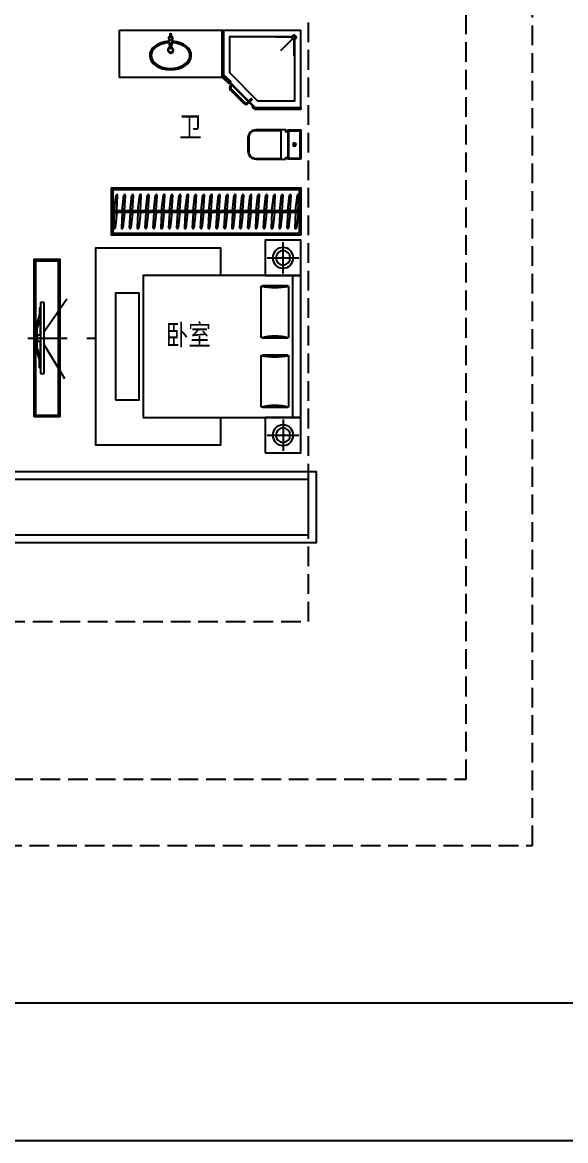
# Model space of a CAD drawing. Extents: x 9028 to 51035, y 9955 to 39655.
# Drawn here: x 29080 to 35972, y 9955 to 24141 of the extents above; entities that cross this region are included whole.
import ezdxf

# ---------------------------------------------------------------- set-up
doc = ezdxf.new("R2010")
doc.units = 0
doc.header["$LTSCALE"] = 1000
doc.header["$MEASUREMENT"] = 0
doc.set_wipeout_variables(frame=1)
for name, pattern in [('DASH', [0.35, 0.25, -0.1]), ('DASHED', [0.75, 0.5, -0.25]), ('M-HIDDEN', [1.875, 1.25, -0.625])]:
    doc.linetypes.add(name, pattern=pattern)
for name, color, linetype in [('A-PUB_TITLE', 4, 'Continuous'), ('AE-FURN-MOVE', 165, 'Continuous'), ('PUB_TEXT', 7, 'Continuous'), ('WALL', 9, 'Continuous')]:
    doc.layers.add(name, color=color, linetype=linetype)
doc.layers.add('辅助线', color=8, linetype='DASH', plot=False)
doc.styles.add('黑体', font='simhei.ttf', dxfattribs={"width": 0.8})
pattern_1 = [(0, (-2237.1254, -118.3735), (1.875, 1.08253175), [1.25, -2.5]), (120, (-2237.1254, -118.3735), (-1.875, 1.08253176), [1.25, -2.5]), (60, (-2237.1254, -118.3735), (4e-09, 2.1650635), [-2.5, 1.25])]
pattern_2 = [(90, (-2302.3204, -177.7997), (-1.125, 2e-16), []), (90, (-2301.9454, -177.4247), (-1.125, 2e-16), [])]
pattern_3 = [(90, (1432.9199, -3357.579), (-1.08253175, 1.875), [1.25, -2.5]), (210, (1432.9199, -3357.579), (-1.08253176, -1.875), [1.25, -2.5]), (150, (1432.9199, -3357.579), (-2.1650635, 4e-09), [-2.5, 1.25])]
pattern_4 = [(315, (-2746.5922, 1536.9037), (2.09129076, -0.56035967), [1.25, -2.5]), (75, (-2746.5922, 1536.9037), (-0.56035967, 2.09129076), [1.25, -2.5]), (15, (-2746.5922, 1536.9037), (1.5309311, 1.5309311), [-2.5, 1.25])]

# ---------------------------------------------------------------- blocks, each defined once
blk = doc.blocks.new('海龙工具_洗盆')
at = {"color": 8}
blk.add_lwpolyline([(10, -35), (10, -4, 0.376297), (-11, -4), (-11, -34, -0.272573)], format="xyb", close=True, dxfattribs=at)
for points in [[(-11, -27, 0.271653), (-29, -49), (-15, -165, 0.760816), (14, -165), (27, -49, 0.255599), (10, -28)], [(26, -62, 0.726092), (-27, -63)], [(-24, -94, 0.023079), (-8, -143, 0.427088), (7, -143, 0.023079), (22, -94)]]:
    blk.add_lwpolyline(points, format="xyb", dxfattribs=at)
blk.add_lwpolyline([(24, -71), (-1, -80), (-26, -71)], dxfattribs=at)
blk.add_circle((-1, -207), 27, dxfattribs=at)
blk.add_arc((-1, -207), 35.6, 105.7254, 73.6041, dxfattribs=at)
blk.add_ellipse((-2, -274), major_axis=(-264, -1), ratio=0.685587, start_param=-1.488972, end_param=4.621616)
blk.add_ellipse((-2, -274), major_axis=(246, 1), ratio=0.663308, start_param=1.649511, end_param=7.763959, dxfattribs=at)
blk = doc.blocks.new('*U74')
blk.add_lwpolyline([(0, 0), (1300, 0), (1300, -600), (0, -600)], close=True)
blk.add_blockref('海龙工具_洗盆', (650, -46))
blk = doc.blocks.new('A$C754C7141')
for p, q in [((0, 20), (0, 640)), ((0, 20), (0, 640)), ((0, 20), (0, 640)), ((20, 660), (336, 660)), ((20, 660), (336, 660)), ((20, 660), (336, 660)), ((356, 640), (356, 20)), ((356, 640), (356, 20)), ((356, 640), (356, 20)), ((336, 0), (20, 0)), ((336, 0), (20, 0)), ((336, 0), (20, 0))]:
    blk.add_line(p, q)
for centre, radius, start, end in [((20, 640), 20, 90, 180), ((20, 640), 20, 90, 180), ((20, 640), 20, 90, 180), ((178, 1402), 768, 257.0583, 282.9417), ((178, 1402), 768, 257.0583, 282.9417), ((178, 1402), 768, 257.0583, 282.9417), ((336, 640), 20, 0, 90), ((336, 640), 20, 0, 90), ((336, 640), 20, 0, 90), ((20, 20), 20, 180, 270), ((20, 20), 20, 180, 270), ((20, 20), 20, 180, 270), ((178, -742), 768, 77.0583, 102.9417), ((178, -742), 768, 77.0583, 102.9417), ((178, -742), 768, 77.0583, 102.9417), ((336, 20), 20, 270, 0), ((336, 20), 20, 270, 0), ((336, 20), 20, 270, 0)]:
    blk.add_arc(centre, radius, start, end)
blk = doc.blocks.new('*U71')
for p, q in [((-1125, -425), (-1125, -25)), ((-900, -100), (900, -100)), ((1125, -425), (1125, -25)), ((-925, -225), (-1325, -225)), ((925, -225), (1325, -225))]:
    blk.add_line(p, q)
for points in [[(-900, -2000), (-900, 0), (900, 0), (900, -2000)], [(900, -450), (900, 0), (1350, 0), (1350, -450)], [(-1350, -450), (-1350, 0), (-900, 0), (-900, -450)], [(-675, -2350), (-675, -2050), (675, -2050), (675, -2350)]]:
    blk.add_lwpolyline(points, close=True)
blk.add_lwpolyline([(-900, -1020), (-1250, -1020), (-1250, -2600), (1250, -2600), (1250, -1020), (900, -1020)])
for centre, radius in [((-1125, -225), 131), ((-1125, -225), 91.6), ((1125, -225), 131), ((1125, -225), 91.6)]:
    blk.add_circle(centre, radius)
at = {"rotation": 90}
for p in [(-110, -506), (770, -506)]:
    blk.add_blockref('A$C754C7141', p, dxfattribs=at)
blk = doc.blocks.new('*U72')
blk.add_wipeout([(0, 0), (0, 600), (2400, 600), (2400, 0)])
at = {"color": 8}
for p, q in [((35, 314), (56, 507)), ((65, 314), (76, 505)), ((135, 314), (156, 507)), ((165, 314), (176, 505)), ((235, 314), (256, 507)), ((265, 314), (276, 505)), ((335, 314), (356, 507)), ((365, 314), (376, 505)), ((435, 314), (456, 507)), ((465, 314), (476, 505)), ((535, 314), (556, 507)), ((565, 314), (576, 505)), ((635, 314), (656, 507)), ((665, 314), (676, 505)), ((735, 314), (756, 507)), ((765, 314), (776, 505)), ((835, 314), (856, 507)), ((865, 314), (876, 505)), ((935, 314), (956, 507)), ((965, 314), (976, 505)), ((1035, 314), (1056, 507)), ((1065, 314), (1076, 505)), ((1135, 314), (1156, 507)), ((1165, 314), (1176, 505)), ((1235, 314), (1256, 507)), ((1265, 314), (1276, 505)), ((1335, 314), (1356, 507)), ((1365, 314), (1376, 505)), ((1435, 314), (1456, 507)), ((1465, 314), (1476, 505)), ((1535, 314), (1556, 507)), ((1565, 314), (1576, 505)), ((1635, 314), (1656, 507)), ((1665, 314), (1676, 505)), ((1735, 314), (1756, 507)), ((1765, 314), (1776, 505)), ((1835, 314), (1856, 507)), ((1865, 314), (1876, 505)), ((1935, 314), (1956, 507)), ((1965, 314), (1976, 505)), ((2035, 314), (2056, 507)), ((2065, 314), (2076, 505)), ((2135, 314), (2156, 507)), ((2165, 314), (2176, 505)), ((2235, 314), (2256, 507)), ((2265, 314), (2276, 505)), ((2335, 314), (2356, 507)), ((2365, 314), (2376, 505)), ((20, 315), (25, 315)), ((20, 285), (25, 285)), ((35, 286), (23, 95)), ((25, 310), (2375, 310)), ((25, 290), (2375, 290)), ((35, 314), (48, 314)), ((48, 286), (35, 286)), ((65, 286), (43, 93)), ((48, 317), (52, 317)), ((48, 317), (48, 283)), ((52, 317), (52, 283)), ((52, 314), (65, 314)), ((65, 286), (52, 286)), ((135, 286), (123, 95)), ((135, 314), (148, 314)), ((148, 286), (135, 286)), ((165, 286), (143, 93)), ((148, 317), (152, 317)), ((148, 317), (148, 283)), ((152, 317), (152, 283)), ((152, 314), (165, 314)), ((165, 286), (152, 286)), ((235, 286), (223, 95)), ((235, 314), (248, 314)), ((248, 286), (235, 286)), ((265, 286), (243, 93)), ((248, 317), (252, 317)), ((248, 317), (248, 283)), ((252, 317), (252, 283)), ((252, 314), (265, 314)), ((265, 286), (252, 286)), ((335, 286), (323, 95)), ((335, 314), (348, 314)), ((348, 286), (335, 286)), ((365, 286), (343, 93)), ((348, 317), (352, 317)), ((348, 317), (348, 283)), ((352, 317), (352, 283)), ((352, 314), (365, 314)), ((365, 286), (352, 286)), ((435, 286), (423, 95)), ((435, 314), (448, 314)), ((448, 286), (435, 286)), ((465, 286), (443, 93)), ((448, 317), (452, 317)), ((448, 317), (448, 283)), ((452, 317), (452, 283)), ((452, 314), (465, 314)), ((465, 286), (452, 286)), ((535, 286), (523, 95)), ((535, 314), (548, 314)), ((548, 286), (535, 286)), ((565, 286), (543, 93)), ((548, 317), (552, 317)), ((548, 317), (548, 283)), ((552, 317), (552, 283)), ((552, 314), (565, 314)), ((565, 286), (552, 286)), ((635, 286), (623, 95)), ((635, 314), (648, 314)), ((648, 286), (635, 286)), ((665, 286), (643, 93)), ((648, 317), (652, 317)), ((648, 317), (648, 283)), ((652, 317), (652, 283)), ((652, 314), (665, 314)), ((665, 286), (652, 286)), ((735, 286), (723, 95)), ((735, 314), (748, 314)), ((748, 286), (735, 286)), ((765, 286), (743, 93)), ((748, 317), (752, 317)), ((748, 317), (748, 283)), ((752, 317), (752, 283)), ((752, 314), (765, 314)), ((765, 286), (752, 286)), ((835, 286), (823, 95)), ((835, 314), (848, 314)), ((848, 286), (835, 286)), ((865, 286), (843, 93)), ((848, 317), (852, 317)), ((848, 317), (848, 283)), ((852, 317), (852, 283)), ((852, 314), (865, 314)), ((865, 286), (852, 286)), ((935, 286), (923, 95)), ((935, 314), (948, 314)), ((948, 286), (935, 286)), ((965, 286), (943, 93)), ((948, 317), (952, 317)), ((948, 317), (948, 283)), ((952, 317), (952, 283)), ((952, 314), (965, 314)), ((965, 286), (952, 286)), ((1035, 286), (1023, 95)), ((1035, 314), (1048, 314)), ((1048, 286), (1035, 286)), ((1065, 286), (1043, 93)), ((1048, 317), (1052, 317)), ((1048, 317), (1048, 283)), ((1052, 317), (1052, 283)), ((1052, 314), (1065, 314)), ((1065, 286), (1052, 286)), ((1135, 286), (1123, 95)), ((1135, 314), (1148, 314)), ((1148, 286), (1135, 286)), ((1165, 286), (1143, 93)), ((1148, 317), (1152, 317)), ((1148, 317), (1148, 283)), ((1152, 317), (1152, 283)), ((1152, 314), (1165, 314)), ((1165, 286), (1152, 286)), ((1235, 286), (1223, 95)), ((1235, 314), (1248, 314)), ((1248, 286), (1235, 286)), ((1265, 286), (1243, 93)), ((1248, 317), (1252, 317)), ((1248, 317), (1248, 283)), ((1252, 317), (1252, 283)), ((1252, 314), (1265, 314)), ((1265, 286), (1252, 286)), ((1335, 286), (1323, 95)), ((1335, 314), (1348, 314)), ((1348, 286), (1335, 286)), ((1365, 286), (1343, 93)), ((1348, 317), (1352, 317)), ((1348, 317), (1348, 283)), ((1352, 317), (1352, 283)), ((1352, 314), (1365, 314)), ((1365, 286), (1352, 286)), ((1435, 286), (1423, 95)), ((1435, 314), (1448, 314)), ((1448, 286), (1435, 286)), ((1465, 286), (1443, 93)), ((1448, 317), (1452, 317)), ((1448, 317), (1448, 283)), ((1452, 317), (1452, 283)), ((1452, 314), (1465, 314)), ((1465, 286), (1452, 286)), ((1535, 286), (1523, 95)), ((1535, 314), (1548, 314)), ((1548, 286), (1535, 286)), ((1565, 286), (1543, 93)), ((1548, 317), (1552, 317)), ((1548, 317), (1548, 283)), ((1552, 317), (1552, 283)), ((1552, 314), (1565, 314)), ((1565, 286), (1552, 286)), ((1635, 286), (1623, 95)), ((1635, 314), (1648, 314)), ((1648, 286), (1635, 286)), ((1665, 286), (1643, 93)), ((1648, 317), (1652, 317)), ((1648, 317), (1648, 283)), ((1652, 317), (1652, 283)), ((1652, 314), (1665, 314)), ((1665, 286), (1652, 286)), ((1735, 286), (1723, 95)), ((1735, 314), (1748, 314)), ((1748, 286), (1735, 286)), ((1765, 286), (1743, 93)), ((1748, 317), (1752, 317)), ((1748, 317), (1748, 283)), ((1752, 317), (1752, 283)), ((1752, 314), (1765, 314)), ((1765, 286), (1752, 286)), ((1835, 286), (1823, 95)), ((1835, 314), (1848, 314)), ((1848, 286), (1835, 286)), ((1865, 286), (1843, 93)), ((1848, 317), (1852, 317)), ((1848, 317), (1848, 283)), ((1852, 317), (1852, 283)), ((1852, 314), (1865, 314)), ((1865, 286), (1852, 286)), ((1935, 286), (1923, 95)), ((1935, 314), (1948, 314)), ((1948, 286), (1935, 286)), ((1965, 286), (1943, 93)), ((1948, 317), (1952, 317)), ((1948, 317), (1948, 283)), ((1952, 317), (1952, 283)), ((1952, 314), (1965, 314)), ((1965, 286), (1952, 286)), ((2035, 286), (2023, 95)), ((2035, 314), (2048, 314)), ((2048, 286), (2035, 286)), ((2065, 286), (2043, 93)), ((2048, 317), (2052, 317)), ((2048, 317), (2048, 283)), ((2052, 317), (2052, 283)), ((2052, 314), (2065, 314)), ((2065, 286), (2052, 286)), ((2135, 286), (2123, 95)), ((2135, 314), (2148, 314)), ((2148, 286), (2135, 286)), ((2165, 286), (2143, 93)), ((2148, 317), (2152, 317)), ((2148, 317), (2148, 283)), ((2152, 317), (2152, 283)), ((2152, 314), (2165, 314)), ((2165, 286), (2152, 286)), ((2235, 286), (2223, 95)), ((2235, 314), (2248, 314)), ((2248, 286), (2235, 286)), ((2265, 286), (2243, 93)), ((2248, 317), (2252, 317)), ((2248, 317), (2248, 283)), ((2252, 317), (2252, 283)), ((2252, 314), (2265, 314)), ((2265, 286), (2252, 286)), ((2335, 286), (2323, 95)), ((2335, 314), (2348, 314)), ((2348, 286), (2335, 286)), ((2365, 286), (2343, 93)), ((2348, 317), (2352, 317)), ((2348, 317), (2348, 283)), ((2352, 317), (2352, 283)), ((2352, 314), (2365, 314)), ((2365, 286), (2352, 286)), ((2380, 315), (2375, 315)), ((2380, 285), (2375, 285)), ((52, 283), (48, 283)), ((152, 283), (148, 283)), ((252, 283), (248, 283)), ((352, 283), (348, 283)), ((452, 283), (448, 283)), ((552, 283), (548, 283)), ((652, 283), (648, 283)), ((752, 283), (748, 283)), ((852, 283), (848, 283)), ((952, 283), (948, 283)), ((1052, 283), (1048, 283)), ((1152, 283), (1148, 283)), ((1252, 283), (1248, 283)), ((1352, 283), (1348, 283)), ((1452, 283), (1448, 283)), ((1552, 283), (1548, 283)), ((1652, 283), (1648, 283)), ((1752, 283), (1748, 283)), ((1852, 283), (1848, 283)), ((1952, 283), (1948, 283)), ((2052, 283), (2048, 283)), ((2152, 283), (2148, 283)), ((2252, 283), (2248, 283)), ((2352, 283), (2348, 283))]:
    blk.add_line(p, q, dxfattribs=at)
blk.add_lwpolyline([(0, 600), (2400, 600), (2400, 0), (0, 0)], close=True)
blk.add_lwpolyline([(20, 580), (2380, 580), (2380, 20), (20, 20)], close=True, dxfattribs=at)
for points in [[(25, 285), (25, 315)], [(2375, 285), (2375, 315)]]:
    blk.add_lwpolyline(points, dxfattribs=at)
for centre, start, end in [((66, 506), 356.9606, 174.2894), ((166, 506), 356.9606, 174.2894), ((266, 506), 356.9606, 174.2894), ((366, 506), 356.9606, 174.2894), ((466, 506), 356.9606, 174.2894), ((566, 506), 356.9606, 174.2894), ((666, 506), 356.9606, 174.2894), ((766, 506), 356.9606, 174.2894), ((866, 506), 356.9606, 174.2894), ((966, 506), 356.9606, 174.2894), ((1066, 506), 356.9606, 174.2894), ((1166, 506), 356.9606, 174.2894), ((1266, 506), 356.9606, 174.2894), ((1366, 506), 356.9606, 174.2894), ((1466, 506), 356.9606, 174.2894), ((1566, 506), 356.9606, 174.2894), ((1666, 506), 356.9606, 174.2894), ((1766, 506), 356.9606, 174.2894), ((1866, 506), 356.9606, 174.2894), ((1966, 506), 356.9606, 174.2894), ((2066, 506), 356.9606, 174.2894), ((2166, 506), 356.9606, 174.2894), ((2266, 506), 356.9606, 174.2894), ((2366, 506), 356.9606, 174.2894), ((33, 94), 176.9606, 354.2894), ((133, 94), 176.9606, 354.2894), ((233, 94), 176.9606, 354.2894), ((333, 94), 176.9606, 354.2894), ((433, 94), 176.9606, 354.2894), ((533, 94), 176.9606, 354.2894), ((633, 94), 176.9606, 354.2894), ((733, 94), 176.9606, 354.2894), ((833, 94), 176.9606, 354.2894), ((933, 94), 176.9606, 354.2894), ((1033, 94), 176.9606, 354.2894), ((1133, 94), 176.9606, 354.2894), ((1233, 94), 176.9606, 354.2894), ((1333, 94), 176.9606, 354.2894), ((1433, 94), 176.9606, 354.2894), ((1533, 94), 176.9606, 354.2894), ((1633, 94), 176.9606, 354.2894), ((1733, 94), 176.9606, 354.2894), ((1833, 94), 176.9606, 354.2894), ((1933, 94), 176.9606, 354.2894), ((2033, 94), 176.9606, 354.2894), ((2133, 94), 176.9606, 354.2894), ((2233, 94), 176.9606, 354.2894), ((2333, 94), 176.9606, 354.2894)]:
    blk.add_arc(centre, 10, start, end, dxfattribs=at)
blk = doc.blocks.new('*U78')
at = {"color": 250}
blk.add_wipeout([(-1000, 531), (1000, 531), (1000, 209), (-1000, 209)], dxfattribs=at)
blk.add_lwpolyline([(1000, 531), (-1000, 531), (-1000, 209), (1000, 209)], close=True)
blk.add_wipeout([(-450, 405), (450, 405), (450, 451), (391, 451), (375, 466), (283, 466), (168, 500), (-168, 500), (-280, 466), (-375, 466), (-392, 451), (-450, 451)], dxfattribs=at)
at = {"color": 8, "linetype": 'DASHED'}
for p, q in [((0, 614), (0, -231)), ((-85, 405), (-586, 58)), ((85, 405), (683, 49))]:
    blk.add_line(p, q, dxfattribs=at)
at = {"ltscale": 120}
for p, q in [((-450, 405), (-450, 451)), ((-450, 451), (450, 451)), ((-392, 451), (-375, 466)), ((-375, 466), (-280, 466)), ((-168, 500), (-328, 451)), ((0, 500), (-168, 500)), ((0, 500), (168, 500)), ((168, 500), (328, 451)), ((375, 466), (283, 466)), ((391, 451), (375, 466)), ((450, 451), (450, 405)), ((450, 405), (-450, 405))]:
    blk.add_line(p, q, dxfattribs=at)
at = {"color": 8}
for points in [[(-233, 511), (-980, 511), (-980, 229), (980, 229), (980, 511), (-233, 511)], [(-236, 457), (-39, 457), (-39, 495), (39, 495), (39, 457), (235, 457), (122, 495), (-123, 495), (-236, 457)], [(-450, 409), (450, 409)]]:
    blk.add_lwpolyline(points, dxfattribs=at)
blk = doc.blocks.new('云学贝教学QQ52666049李佳03017880')
at = {"color": 4, "ltscale": 50}
for p, q in [((2, 9), (455, 463)), ((463, 455), (9, 2)), ((455, 463), (459, 462)), ((459, 462), (462, 459)), ((462, 459), (463, 455)), ((2, 5), (2, 9)), ((5, 2), (2, 5)), ((9, 2), (5, 2))]:
    blk.add_line(p, q, dxfattribs=at)
at = {"color": 8, "ltscale": 50}
for p, q in [((345, 422), (377, 391)), ((391, 405), (359, 437)), ((393, 407), (375, 389)), ((375, 389), (378, 385)), ((385, 378), (389, 375)), ((389, 375), (407, 393)), ((391, 377), (405, 391)), ((402, 366), (391, 377)), ((397, 404), (393, 407)), ((407, 393), (404, 397)), ((405, 391), (416, 380)), ((191, 113), (402, 324)), ((416, 310), (205, 99)), ((107, 121), (126, 140)), ((111, 118), (107, 121)), ((118, 111), (121, 107)), ((121, 107), (140, 126)), ((124, 109), (138, 124)), ((134, 99), (124, 109)), ((126, 140), (129, 136)), ((140, 126), (136, 129)), ((138, 124), (148, 113))]:
    blk.add_line(p, q, dxfattribs=at)
at = {"color": 8}
for p, q in [((352, 359), (366, 359)), ((352, 359), (352, 344)), ((359, 366), (359, 366)), ((366, 373), (380, 373)), ((366, 373), (366, 359)), ((373, 380), (373, 380)), ((373, 366), (373, 366)), ((380, 387), (394, 387)), ((380, 387), (380, 373)), ((387, 394), (387, 394)), ((387, 380), (387, 380)), ((394, 401), (408, 401)), ((394, 401), (394, 387)), ((401, 408), (401, 408)), ((401, 394), (401, 394)), ((408, 415), (422, 415)), ((408, 415), (408, 401)), ((415, 422), (415, 422)), ((415, 408), (415, 408)), ((422, 429), (436, 429)), ((422, 429), (422, 415)), ((429, 436), (429, 436)), ((429, 422), (429, 422)), ((436, 443), (451, 443)), ((436, 443), (436, 429)), ((443, 451), (443, 451)), ((443, 436), (443, 436)), ((451, 458), (462, 458)), ((451, 458), (451, 443)), ((458, 451), (458, 451)), ((175, 182), (175, 182)), ((182, 189), (196, 189)), ((182, 189), (182, 175)), ((189, 196), (189, 196)), ((189, 182), (189, 182)), ((196, 203), (210, 203)), ((196, 203), (196, 189)), ((203, 210), (203, 210)), ((203, 196), (203, 196)), ((210, 217), (224, 217)), ((210, 217), (210, 203)), ((217, 224), (217, 224)), ((217, 210), (217, 210)), ((224, 231), (238, 231)), ((224, 231), (224, 217)), ((231, 238), (231, 238)), ((231, 224), (231, 224)), ((238, 245), (253, 245)), ((238, 245), (238, 231)), ((245, 253), (245, 253)), ((245, 238), (245, 238)), ((253, 260), (267, 260)), ((253, 260), (253, 245)), ((260, 267), (260, 267)), ((260, 253), (260, 253)), ((267, 274), (281, 274)), ((267, 274), (267, 260)), ((274, 281), (274, 281)), ((274, 267), (274, 267)), ((281, 288), (295, 288)), ((281, 288), (281, 274)), ((288, 295), (288, 295)), ((288, 281), (288, 281)), ((295, 302), (309, 302)), ((295, 302), (295, 288)), ((302, 309), (302, 309)), ((302, 295), (302, 295)), ((309, 316), (323, 316)), ((309, 316), (309, 302)), ((316, 323), (316, 323)), ((316, 309), (316, 309)), ((323, 330), (337, 330)), ((323, 330), (323, 316)), ((330, 337), (330, 337)), ((330, 323), (330, 323)), ((337, 344), (352, 344)), ((337, 344), (337, 330)), ((344, 352), (344, 352)), ((344, 337), (344, 337)), ((359, 352), (359, 352)), ((2, 5), (12, 5)), ((5, 12), (5, 12)), ((5, 12), (5, 12)), ((12, 19), (26, 19)), ((12, 19), (12, 5)), ((19, 26), (19, 26)), ((19, 12), (19, 12)), ((26, 33), (40, 33)), ((26, 33), (26, 19)), ((33, 40), (33, 40)), ((33, 26), (33, 26)), ((40, 47), (55, 47)), ((40, 47), (40, 33)), ((47, 55), (47, 55)), ((47, 40), (47, 40)), ((55, 62), (69, 62)), ((55, 62), (55, 47)), ((62, 69), (62, 69)), ((62, 55), (62, 55)), ((69, 76), (83, 76)), ((69, 76), (69, 62)), ((76, 83), (76, 83)), ((76, 69), (76, 69)), ((83, 90), (97, 90)), ((83, 90), (83, 76)), ((90, 97), (90, 97)), ((90, 83), (90, 83)), ((97, 104), (111, 104)), ((97, 104), (97, 90)), ((104, 111), (104, 111)), ((104, 97), (104, 97)), ((111, 118), (125, 118)), ((111, 118), (111, 104)), ((118, 125), (118, 125)), ((118, 111), (118, 111)), ((125, 132), (139, 132)), ((125, 132), (125, 118)), ((132, 139), (132, 139)), ((132, 125), (132, 125)), ((139, 146), (154, 146)), ((139, 146), (139, 132)), ((146, 154), (146, 154)), ((146, 139), (146, 139)), ((154, 161), (168, 161)), ((154, 161), (154, 146)), ((161, 168), (161, 168)), ((161, 154), (161, 154)), ((168, 175), (182, 175)), ((168, 175), (168, 161)), ((175, 168), (175, 168))]:
    blk.add_line(p, q, dxfattribs=at)
at = {"color": 8, "linetype": 'M-HIDDEN', "lineweight": 15}
for p, q in [((11, 27), (27, 11)), ((15, 30), (30, 15)), ((51, 67), (67, 51)), ((55, 70), (70, 55))]:
    blk.add_line(p, q, dxfattribs=at)
blk.add_lwpolyline([(83, 90), (70, 102), (-16, 16), (16, -16), (102, 70), (90, 83)])
for points in [[(-4, 4), (77, 86), (74, 89), (-8, 8)], [(4, -4), (86, 77), (89, 74), (8, -8)], [(17, 33), (15, 35), (7, 27), (9, 24)], [(33, 17), (35, 15), (27, 7), (24, 9)], [(49, 64), (47, 67), (55, 75), (57, 73)], [(64, 49), (67, 47), (75, 55), (73, 57)]]:
    blk.add_lwpolyline(points, close=True)
at = {"color": 8, "ltscale": 50}
for centre, radius, start, end in [((352, 430), 10.2, 45, 225), ((380, 345), 30, 315.0004, 45), ((380, 345), 50, 315.0004, 45), ((170, 134), 50, 225, 315.0004), ((170, 134), 30, 225, 315.0004)]:
    blk.add_arc(centre, radius, start, end, dxfattribs=at)
blk = doc.blocks.new('*U60')
h = blk.add_hatch()
h.set_pattern_fill('ANSI32', color=250, scale=10)
h.set_pattern_definition([(45, (-2237.1254, -118.3735), (-2.6516504, 2.6516504), []), (45, (-2235.3576, -118.3735), (-2.6516504, 2.6516504), [])])
h.paths.add_polyline_path([(1230, 1335), (1205, 1335), (1205, 1315), (1212, 1315), (1212, 1323), (1215, 1323), (1215, 1323), (1221, 1323), (1224, 1323), (1224, 1315), (1230, 1315)])
h.paths.add_polyline_path([(1228, 1317), (1226, 1317), (1226, 1325), (1210, 1325), (1210, 1317), (1207, 1317), (1207, 1333), (1228, 1333)], flags=16)
h = blk.add_hatch()
h.set_pattern_fill('玻璃剖面', color=4, scale=10, angle=90, pattern_type=2)
h.set_pattern_definition([(225, (1223.043, 894.163), (-10, -20), [14.14214, -14.14213]), (135, (1223.043, 874.163), (-10, 20), [14.14214, -14.14213])])
h.paths.add_polyline_path([(1213, 609), (1211, 607), (1214, 600), (1216, 598), (1223, 605), (1223, 1261), (1221, 1263), (1215, 1263), (1213, 1261)])
h = blk.add_hatch()
h.set_pattern_fill('HONEY', color=256, scale=10)
h.set_pattern_definition(pattern_1)
h.paths.add_polyline_path([(1212, 1323), (1212, 1315, -0.259154), (1213, 1313), (1213, 1321), (1215, 1323)])
h = blk.add_hatch()
h.set_pattern_fill('HONEY', color=250, scale=10)
h.set_pattern_definition(pattern_1)
h.paths.add_polyline_path([(1224, 1323), (1221, 1323), (1223, 1321), (1223, 1313, -0.259053), (1224, 1315)])
h = blk.add_hatch()
h.set_pattern_fill('ANSI32', color=256, scale=3, angle=45)
h.set_pattern_definition(pattern_2)
h.paths.add_polyline_path([(1191, 595), (1193, 594), (1196, 594), (1191, 598), (1180, 587), (1183, 587)])
h = blk.add_hatch()
h.set_pattern_fill('ANSI32', color=256, scale=3, angle=45)
h.set_pattern_definition(pattern_2)
h.paths.add_polyline_path([(1189, 578), (1192, 578), (1183, 587), (1180, 587)])
h = blk.add_hatch()
h.set_pattern_fill('ANSI32', color=256, scale=3, angle=45)
h.set_pattern_definition(pattern_2)
h.paths.add_polyline_path([(1188, 574), (1187, 575), (1185, 574), (1194, 565), (1209, 580), (1206, 580), (1194, 568), (1188, 574)])
h = blk.add_hatch()
h.set_pattern_fill('ANSI32', color=256, scale=3, angle=45)
h.set_pattern_definition(pattern_2)
h.paths.add_polyline_path([(1188, 577), (1190, 576), (1192, 578), (1189, 578)])
h.paths.add_polyline_path([(1187, 575), (1186, 576), (1185, 574)])
h = blk.add_hatch()
h.set_pattern_fill('ANSI32', color=256, scale=3, angle=45)
h.set_pattern_definition(pattern_2)
h.paths.add_polyline_path([(1187, 588), (1190, 588), (1196, 594), (1193, 594)])
h = blk.add_hatch()
h.set_pattern_fill('ANSI32', color=256, scale=3, angle=45)
h.set_pattern_definition(pattern_2)
h.paths.add_polyline_path([(1190, 588), (1187, 588), (1199, 577), (1199, 579)])
h = blk.add_hatch()
h.set_pattern_fill('HONEY', color=256, scale=10)
h.set_pattern_definition([(0, (-2237.1254, -177.7997), (1.875, 1.08253175), [1.25, -2.5]), (120, (-2237.1254, -177.7997), (-1.875, 1.08253176), [1.25, -2.5]), (60, (-2237.1254, -177.7997), (4e-09, 2.1650635), [-2.5, 1.25])])
h.paths.add_polyline_path([(1197, 583), (1193, 586), (1193, 590), (1198, 594, -0.25493), (1196, 594), (1190, 588), (1199, 579), (1204, 585, -0.25493), (1205, 587), (1201, 583)])
h = blk.add_hatch()
h.set_pattern_fill('ANSI32', color=256, scale=3, angle=45)
h.set_pattern_definition(pattern_2)
h.paths.add_polyline_path([(1204, 582), (1204, 585), (1199, 579), (1199, 577)])
h = blk.add_hatch()
h.set_pattern_fill('ANSI32', color=256, scale=3, angle=45)
h.set_pattern_definition(pattern_2)
h.paths.add_polyline_path([(1204, 585), (1204, 582), (1206, 580), (1209, 580)])
h = blk.add_hatch()
h.set_pattern_fill('ANSI32', color=250, scale=10, angle=90)
h.set_pattern_definition([(135, (1432.92, -3357.579), (-2.6516504, -2.6516504), []), (135, (1432.92, -3355.8112), (-2.6516504, -2.6516504), [])])
h.paths.add_polyline_path([(-20, 110), (-20, 85), (0, 85), (0, 92), (-8, 92), (-8, 95), (-8, 95), (-8, 101), (-8, 104), (0, 104), (0, 110)])
h.paths.add_polyline_path([(-2, 108), (-2, 106), (-10, 106), (-10, 90), (-2, 90), (-2, 87), (-18, 87), (-18, 108)], flags=16)
h = blk.add_hatch()
h.set_pattern_fill('HONEY', color=250, scale=10, angle=90)
h.set_pattern_definition(pattern_3)
h.paths.add_polyline_path([(-8, 104), (-8, 101), (-6, 103), (2, 103, -0.259053), (0, 104)])
h = blk.add_hatch()
h.set_pattern_fill('HONEY', color=256, scale=10, angle=90)
h.set_pattern_definition(pattern_3)
h.paths.add_polyline_path([(-8, 92), (0, 92, -0.259154), (2, 93), (-6, 93), (-8, 95)])
h = blk.add_hatch()
h.set_pattern_fill('玻璃剖面', color=4, scale=10, pattern_type=2)
h.set_pattern_definition([(135, (413.668, 92.591), (-20, 10), [14.14214, -14.14213]), (45, (393.668, 92.591), (20, 10), [14.14214, -14.14213])])
h.paths.add_polyline_path([(45, 103), (43, 101), (43, 95), (45, 93), (703, 93), (709, 100), (700, 104), (698, 103)])
h = blk.add_hatch()
h.set_pattern_fill('玻璃剖面', color=4, scale=10, pattern_type=2)
h.set_pattern_definition([(135, (185.806, 92.591), (-20, 10), [14.14214, -14.14213]), (45, (165.806, 92.591), (20, 10), [14.14214, -14.14213])])
h.paths.add_polyline_path([(709, 100), (700, 104), (697, 93), (703, 93)])
h = blk.add_hatch()
h.set_pattern_fill('ANSI32', color=250, scale=10, angle=-45)
h.set_pattern_definition([(2e-10, (-2746.5922, 1536.9037), (-1e-11, 3.75), []), (2e-10, (-2745.3422, 1535.6537), (-1e-11, 3.75), [])])
h.paths.add_polyline_path([(732, 113), (715, 130), (701, 116), (706, 111), (711, 117), (713, 115), (713, 115), (718, 110), (720, 108), (714, 103), (718, 99)])
h.paths.add_polyline_path([(718, 101), (717, 103), (723, 108), (711, 120), (706, 114), (703, 116), (715, 127), (730, 113)], flags=16)
h = blk.add_hatch()
h.set_pattern_fill('HONEY', color=256, scale=10, angle=-45)
h.set_pattern_definition(pattern_4)
h.paths.add_polyline_path([(711, 117), (706, 111, -0.259154), (705, 109), (711, 115), (713, 115)])
h = blk.add_hatch()
h.set_pattern_fill('HONEY', color=250, scale=10, angle=-45)
h.set_pattern_definition(pattern_4)
h.paths.add_polyline_path([(720, 108), (718, 110), (718, 108), (712, 102, -0.259053), (714, 103)])
at = {"lineweight": -3, "ltscale": 3}
for p, q in [((1205, 1335), (-20, 1335)), ((-20, 110), (-20, 1335)), ((1205, 612), (1205, 1335)), ((1230, 601), (1230, 1335)), ((1205, 612), (1191, 598)), ((1230, 601), (1209, 580)), ((-20, 110), (694, 110)), ((-20, 85), (704, 85)), ((701, 116), (694, 110)), ((718, 99), (704, 85))]:
    blk.add_line(p, q, dxfattribs=at)
for p, q in [((1213, 1321), (1215, 1323)), ((1215, 1323), (1221, 1323)), ((1221, 1323), (1223, 1321)), ((1105, 1235), (1105, 654)), ((1188, 574), (1186, 576)), ((1188, 577), (1190, 576)), ((1190, 576), (1188, 574)), ((1204, 585), (1209, 580))]:
    blk.add_line(p, q)
at = {"color": 8, "lineweight": -3, "ltscale": 3}
for p, q in [((92, 1194), (92, 933)), ((302, 1021), (117, 1205)), ((125, 1227), (386, 1227))]:
    blk.add_line(p, q, dxfattribs=at)
at = {"color": 250}
for p, q in [((1185, 575), (1186, 575)), ((1185, 575), (1186, 575)), ((1186, 575), (1189, 578)), ((1186, 575), (1189, 578)), ((1189, 577), (1187, 575)), ((1189, 577), (1187, 575)), ((1189, 578), (1188, 579)), ((1189, 578), (1188, 579)), ((1189, 576), (1188, 574))]:
    blk.add_line(p, q, dxfattribs=at)
at = {"color": 18, "true_color": 0x000000}
blk.add_lwpolyline([(125, 1227), (124, 1233), (122, 1239), (119, 1245), (115, 1250), (110, 1254), (105, 1257), (99, 1259), (92, 1259), (86, 1259), (80, 1257), (74, 1254), (69, 1250), (65, 1245), (62, 1239), (60, 1233), (60, 1227), (60, 1220), (62, 1214), (65, 1208), (69, 1204), (74, 1199), (80, 1196), (86, 1195), (92, 1194), (99, 1195), (105, 1196), (110, 1199), (115, 1204), (119, 1208), (122, 1214), (124, 1220), (125, 1227)], close=True, dxfattribs=at)
at = {"color": 4}
blk.add_lwpolyline([(1223, 1321), (1223, 605), (1201, 583), (1197, 583), (1193, 586), (1193, 590), (1213, 609), (1213, 1321)], dxfattribs=at)
for points in [[(1230, 1315), (1224, 1315), (1224, 1323), (1212, 1323), (1212, 1315), (1205, 1315), (1205, 1335), (1230, 1335), (1230, 1335), (1230, 1315), (1230, 1315), (1230, 1315), (1230, 1315)], [(1191, 598), (1180, 587), (1189, 578), (1185, 574), (1194, 565), (1209, 580), (1204, 585), (1199, 579), (1190, 588), (1196, 594)], [(0, 110), (0, 104), (-8, 104), (-8, 92), (0, 92), (0, 85), (-20, 85), (-20, 110), (-20, 110), (0, 110), (0, 110), (0, 110), (0, 110)], [(718, 99), (714, 103), (720, 108), (711, 117), (706, 111), (701, 116), (715, 130), (732, 113), (732, 113), (718, 99), (718, 99), (718, 99), (718, 99)]]:
    blk.add_lwpolyline(points, close=True, dxfattribs=at)
at = {"color": 8}
for points in [[(1228, 1317), (1226, 1317), (1226, 1325), (1210, 1325), (1210, 1317), (1207, 1317), (1207, 1333), (1228, 1333)], [(80, 1235), (1105, 1235), (1105, 654), (653, 210), (80, 210)], [(1191, 595), (1183, 587), (1192, 578), (1188, 574), (1194, 568), (1206, 580), (1204, 582), (1199, 577), (1187, 588), (1193, 594)], [(-2, 108), (-2, 106), (-10, 106), (-10, 90), (-2, 90), (-2, 87), (-18, 87), (-18, 108)], [(718, 101), (717, 103), (723, 108), (711, 120), (706, 114), (703, 116), (715, 127), (730, 113)]]:
    blk.add_lwpolyline(points, close=True, dxfattribs=at)
for points in [[(1233, 1318), (1233, 1318)], [(-3, 113), (-3, 113)], [(723, 99), (723, 99)]]:
    blk.add_lwpolyline(points, dxfattribs=at)
blk.add_lwpolyline([(1214, 600), (1211, 607), (1216, 598), (1203, 599), (1207, 589), (1196, 592), (1196, 583)])
blk.add_lwpolyline([(703, 93), (-6, 93), (-8, 95), (-8, 101), (-6, 103), (698, 103), (711, 115), (713, 115), (718, 110), (718, 108)], close=True)
at = {"color": 250}
blk.add_lwpolyline([(698, 98), (700, 104), (709, 100), (706, 110), (715, 106), (712, 115)], dxfattribs=at)
at = {"color": 8, "lineweight": -3, "ltscale": 3}
blk.add_circle((92, 1227), 32.6, dxfattribs=at)
for centre, start, end in [((1211, 1313), 2.3652, 60.4805), ((1225, 1313), 119.5195, 177.6348), ((2, 105), 209.5195, 267.6348), ((2, 91), 92.3652, 150.4805), ((704, 111), 317.3652, 15.4805), ((714, 101), 74.5195, 132.6348)]:
    blk.add_arc(centre, 1.98, start, end)
at = {"color": 250}
for centre, start, end in [((1197, 595), 247.9393, 305.1464), ((1206, 586), 144.8536, 202.0607)]:
    blk.add_arc(centre, 1.68, start, end, dxfattribs=at)
for centre, major_axis, start_param, end_param in [((1184, 577), (-2.09, 0), 2.251887, 3.152563), ((1184, 577), (-2.29, 0), 2.348525, 3.152563), ((1187, 577), (-1.1, 0), 4.701418, 5.370301), ((1187, 577), (-1.3, 0), 4.701418, 5.390013), ((1187, 577), (0, 1.3), 0.893172, 1.581767), ((1187, 577), (0, 1.1), 0.912885, 1.581767), ((1187, 580), (0, 2.09), 3.130622, 4.031298), ((1187, 580), (0, 2.29), 3.130622, 3.93466)]:
    blk.add_ellipse(centre, major_axis=major_axis, ratio=1, start_param=start_param, end_param=end_param, dxfattribs=at)
blk.add_blockref('云学贝教学QQ52666049李佳03017880', (723, 122))
blk = doc.blocks.new('*U43')
at = {"ltscale": 3}
blk.add_lwpolyline([(295, 752), (295, 591), (665, 591), (665, 752)], close=True, dxfattribs=at)
at = {"color": 8, "ltscale": 3}
blk.add_lwpolyline([(305, 742), (305, 601), (655, 601), (655, 742)], close=True, dxfattribs=at)
at = {"ltscale": 3}
blk.add_lwpolyline([(395, 82, -0.414214), (295, 182), (295, 562), (318, 562), (318, 591), (642, 591), (642, 562), (665, 562), (665, 182, -0.414214), (565, 82)], format="xyb", close=True, dxfattribs=at)
at = {"color": 8, "ltscale": 3}
blk.add_lwpolyline([(395, 92, -0.414214), (305, 182), (305, 502), (328, 502), (328, 502), (632, 502), (632, 502), (655, 502), (655, 182, -0.414214), (565, 92)], format="xyb", close=True, dxfattribs=at)
at = {"ltscale": 3}
blk.add_circle((480, 672), 20.6, dxfattribs=at)
at = {"color": 8, "ltscale": 3}
blk.add_circle((480, 672), 18.6, dxfattribs=at)
for centre, radius, start, end in [((426, 672), 54.5, 340.3847, 19.6153), ((512, 672), 28.6, 145.3042, 214.6958)]:
    blk.add_arc(centre, radius, start, end, dxfattribs=at)

msp = doc.modelspace()

# ---------------------------------------------------------------- linework, layer by layer
msp.add_lwpolyline([(24112, 17641), (32712, 17641), (32712, 18341), (24112, 18341)], close=True)
at = {"layer": 'A-PUB_TITLE'}
msp.add_line((9028, 11705), (51028, 11705), dxfattribs=at)
at = {"layer": 'WALL'}
msp.add_lwpolyline([(24012, 17541), (32812, 17541), (32812, 18441), (24012, 18441)], close=True, dxfattribs=at)
at = {"layer": '辅助线'}
for points in [[(12372, 13701), (35552, 13701), (35552, 37581), (12372, 37581)], [(13212, 14541), (34712, 14541), (34712, 36741), (13212, 36741)], [(15212, 16541), (32712, 16541), (32712, 34741), (15212, 34741)]]:
    msp.add_lwpolyline(points, close=True, dxfattribs=at)

# ---------------------------------------------------------------- block references
at = {"layer": 'AE-FURN-MOVE'}
msp.add_blockref('*U74', (30312, 24041), dxfattribs=at)
at = {"layer": 'AE-FURN-MOVE', "xscale": 0.8, "yscale": 0.8, "zscale": 0.8, "rotation": 270}
msp.add_blockref('*U60', (31544, 24025), dxfattribs=at)
at = {"layer": 'AE-FURN-MOVE', "xscale": -1, "rotation": 270}
for name, p in [('*U43', (31860, 22111)), ('*U71', (32612, 20029))]:
    msp.add_blockref(name, p, dxfattribs=at)

# ---------------------------------------------------------------- texts
at = {"layer": 'PUB_TEXT', "style": '黑体', "width": 0.8}
for s, height, p in [('卫', 263, (31069, 22686)), ('卧室', 262.9, (30898, 20047))]:
    msp.add_text(s, height=height, dxfattribs=at).set_placement(p)

# ---------------------------------------------------------------- next in the draw order: block references
at = {"layer": 'AE-FURN-MOVE', "rotation": 180}
msp.add_blockref('*U72', (32612, 22041), dxfattribs=at)
at = {"layer": 'AE-FURN-MOVE', "xscale": -1, "rotation": 90}
msp.add_blockref('*U78', (29763, 20136), dxfattribs=at)

# ---------------------------------------------------------------- next in the draw order: linework, layer by layer
at = {"layer": 'A-PUB_TITLE'}
msp.add_lwpolyline([(9028, 9955), (51028, 9955), (51028, 39655), (9028, 39655)], close=True, dxfattribs=at)
at = {"layer": '辅助线'}
msp.add_lwpolyline([(12372, 13701), (35552, 13701), (35552, 37581), (12372, 37581)], close=True, dxfattribs=at)

doc.saveas('drawing.dxf')
